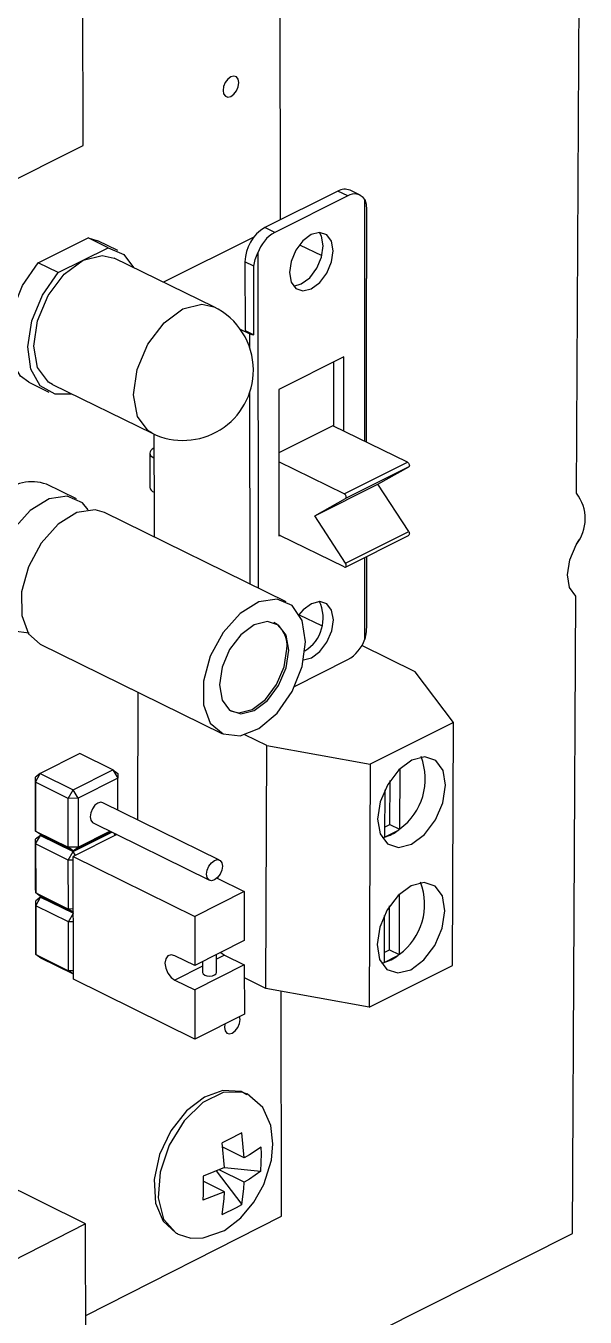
# Model space of a CAD drawing. Extents: x 0 to 161, y 0 to 212.
# Drawn here: x 105.57 to 109.12, y 149.61 to 157.79 of the extents above; entities that cross this region are included whole.
import ezdxf

# ---------------------------------------------------------------- set-up
doc = ezdxf.new("R2010")
doc.units = 0
doc.layers.get('0').update_dxf_attribs({"linetype": 'CONTINUOUS'})

msp = doc.modelspace()

# ---------------------------------------------------------------- linework, layer by layer
at = {"color": 7, "linetype": 'CONTINUOUS'}
for p, q in [((109.0604, 154.8307), (109.0988, 161.9037)), ((107.1846, 156.5633), (107.1812, 159.5015)), ((105.9344, 157.0322), (105.9315, 158.2618)), ((105.305, 156.7191), (105.9344, 157.0322)), ((107.5483, 156.7446), (107.0852, 156.5137)), ((107.6116, 156.7138), (107.1485, 156.4829)), ((107.6116, 156.7138), (107.5483, 156.7446)), ((107.6894, 156.719), (107.6261, 156.7497)), ((107.7295, 156.6248), (107.7296, 156.1912)), ((107.1485, 156.4829), (107.0852, 156.5137)), ((105.6497, 156.29), (105.966, 156.4476)), ((106.0924, 156.3861), (105.966, 156.4476)), ((105.966, 156.4476), (106.0271, 156.4297)), ((106.1535, 156.3681), (106.0271, 156.4297)), ((107.0163, 156.4537), (106.4427, 156.1678)), ((105.9343, 156.3072), (106.0924, 156.3861)), ((107.3051, 156.4051), (107.4477, 156.3357)), ((105.776, 156.2283), (105.6497, 156.29)), ((105.776, 156.2283), (105.9343, 156.3072)), ((106.7627, 156.0118), (106.1301, 156.3201)), ((107.0162, 156.269), (106.9601, 156.2963)), ((106.9601, 156.2963), (106.9605, 155.8625)), ((107.0165, 155.8352), (107.0162, 156.269)), ((107.7298, 155.1555), (107.7296, 156.1913)), ((106.9305, 155.8697), (106.991, 155.8402)), ((106.9605, 155.8625), (107.0165, 155.8352)), ((107.5869, 155.695), (107.1743, 155.4887)), ((107.5871, 155.2251), (107.5869, 155.695)), ((107.5239, 155.2559), (107.5237, 155.6634)), ((105.59, 155.5338), (105.7163, 155.4721)), ((105.7397, 155.52), (106.372, 155.2111)), ((107.1743, 155.4887), (107.175, 154.5612)), ((106.3828, 155.2059), (106.3831, 155.0549)), ((107.5176, 155.259), (107.1746, 155.0873)), ((107.9895, 155.0288), (107.5176, 155.259)), ((106.3825, 155.117), (106.383, 155.1173)), ((106.3568, 155.0861), (106.3571, 154.8699)), ((106.3831, 155.0549), (106.3834, 154.8387)), ((107.5895, 154.8283), (107.1746, 155.0309)), ((107.5895, 154.8283), (107.9895, 155.0288)), ((107.9977, 154.9975), (107.5978, 154.7971)), ((107.8022, 154.8883), (107.9977, 154.9975)), ((105.8921, 154.795), (105.7025, 154.8878)), ((107.4024, 154.6879), (107.8022, 154.8883)), ((107.9977, 154.5883), (107.8022, 154.8883)), ((106.3834, 154.8387), (106.3838, 154.5542)), ((107.4024, 154.6879), (107.5978, 154.7971)), ((107.2219, 154.1439), (106.0691, 154.7083)), ((107.5979, 154.3877), (107.4024, 154.6879)), ((107.1812, 154.5643), (107.175, 154.5674)), ((107.175, 154.5612), (107.1812, 154.5643)), ((107.5897, 154.3646), (107.1812, 154.5643)), ((107.5977, 154.3641), (107.9974, 154.5647)), ((107.5979, 154.3877), (107.9977, 154.5883)), ((107.7299, 154.4298), (107.7299, 154.4305)), ((107.7299, 154.4298), (107.73, 153.998)), ((109.035, 150.143), (109.0569, 154.1796)), ((107.4466, 153.9912), (107.3063, 154.0599)), ((105.6612, 153.8765), (106.8134, 153.3108)), ((108.0397, 153.7008), (107.7006, 153.8669)), ((107.2748, 153.6079), (107.6125, 153.7777)), ((108.282, 153.3786), (108.0397, 153.7008)), ((106.2812, 153.5721), (106.2789, 152.7638)), ((108.282, 153.3786), (107.7531, 153.1157)), ((108.2748, 151.8407), (108.282, 153.3786)), ((107.0977, 153.2333), (106.9588, 153.3014)), ((105.9141, 153.1824), (105.6626, 153.0559)), ((106.122, 153.0801), (105.9141, 153.1824)), ((107.0921, 151.695), (107.0977, 153.2333)), ((107.0977, 153.2333), (107.7531, 153.1157)), ((105.8706, 152.9535), (106.122, 153.0801)), ((106.122, 153.0801), (106.1536, 153.0261)), ((106.122, 153.0801), (106.1534, 153.0573)), ((107.7531, 153.1157), (107.7466, 151.5771)), ((107.9421, 152.7059), (107.9438, 153.089)), ((105.6626, 153.0559), (105.6312, 153.0329)), ((105.6314, 153.0016), (105.6312, 153.0329)), ((105.632, 152.7234), (105.6312, 153.0329)), ((105.6314, 153.0016), (105.6626, 153.0559)), ((105.8394, 152.8993), (105.6314, 153.0016)), ((105.6314, 153.0016), (105.6322, 152.6921)), ((105.6626, 153.0559), (105.8706, 152.9535)), ((106.1536, 153.0261), (105.9022, 152.8995)), ((106.1534, 153.0573), (106.1536, 153.0261)), ((106.1541, 152.8253), (106.1536, 153.0261)), ((107.8789, 152.734), (107.8802, 153.0127)), ((105.8394, 152.8993), (105.8706, 152.9535)), ((105.9022, 152.8995), (105.8706, 152.9535)), ((107.8461, 152.9526), (107.8448, 152.6546)), ((105.9022, 152.8995), (105.8394, 152.8993)), ((105.8401, 152.5897), (105.8394, 152.8993)), ((105.9022, 152.8995), (105.9029, 152.5899)), ((106.7979, 152.5084), (106.0597, 152.8717)), ((105.9969, 152.7443), (106.7351, 152.3808)), ((105.6322, 152.6921), (105.632, 152.7234)), ((105.6322, 152.6921), (105.8401, 152.5897)), ((105.6636, 152.6694), (105.6322, 152.6921)), ((105.6636, 152.6648), (105.6322, 152.6418)), ((105.6325, 152.6105), (105.6636, 152.6648)), ((105.8715, 152.5669), (105.6636, 152.6694)), ((105.6683, 152.6671), (105.6636, 152.6648)), ((105.6636, 152.6648), (105.8715, 152.5623)), ((106.1115, 152.6878), (105.8715, 152.5669)), ((105.8715, 152.5623), (106.1161, 152.6856)), ((106.1477, 152.67), (105.8718, 152.531)), ((105.9029, 152.5899), (106.1043, 152.6914)), ((106.1284, 152.6795), (106.1371, 152.6647)), ((107.8448, 152.6546), (107.9321, 152.698)), ((107.8451, 152.7172), (107.8789, 152.734)), ((107.8789, 152.734), (107.9399, 152.7041)), ((105.6325, 152.6105), (105.6322, 152.6418)), ((105.633, 152.3325), (105.6322, 152.6418)), ((105.8403, 152.5081), (105.6325, 152.6105)), ((105.6325, 152.6105), (105.6333, 152.3012)), ((105.9029, 152.5899), (105.8401, 152.5897)), ((105.8715, 152.5669), (105.8401, 152.5897)), ((105.8715, 152.5669), (105.9029, 152.5899)), ((107.8286, 152.6515), (107.8448, 152.6546)), ((105.8403, 152.5081), (105.8715, 152.5623)), ((105.8718, 152.5082), (105.8403, 152.5081)), ((105.8411, 152.1987), (105.8403, 152.5081)), ((105.8857, 152.5381), (105.8715, 152.5623)), ((105.8736, 151.754), (105.8718, 152.531)), ((105.8718, 152.531), (106.6414, 152.1518)), ((106.7833, 152.3949), (106.9553, 152.3103)), ((105.6333, 152.3012), (105.633, 152.3325)), ((105.6333, 152.3012), (105.8411, 152.1987)), ((105.6646, 152.2785), (105.6333, 152.3012)), ((105.6646, 152.2739), (105.6333, 152.251)), ((105.6335, 152.2197), (105.6646, 152.2739)), ((105.8724, 152.176), (105.6646, 152.2785)), ((105.6693, 152.2762), (105.6646, 152.2739)), ((105.6646, 152.2739), (105.8725, 152.1714)), ((106.9553, 152.3103), (106.6414, 152.1518)), ((106.9553, 152.3103), (106.9557, 151.9984)), ((107.9386, 151.9118), (107.9403, 152.294)), ((105.6335, 152.2197), (105.6333, 152.251)), ((105.6341, 151.9419), (105.6333, 152.251)), ((105.8413, 152.1172), (105.6335, 152.2197)), ((105.6335, 152.2197), (105.6343, 151.9106)), ((105.8725, 152.1988), (105.8411, 152.1987)), ((105.8724, 152.176), (105.8411, 152.1987)), ((105.8413, 152.1172), (105.8725, 152.1714)), ((105.8724, 152.176), (105.8726, 152.1761)), ((105.8726, 152.1761), (105.8724, 152.176)), ((105.8725, 152.1714), (105.8726, 152.1715)), ((105.8726, 152.1711), (105.8725, 152.1714)), ((107.8755, 151.94), (107.8767, 152.2177)), ((105.8727, 152.1173), (105.8413, 152.1172)), ((105.842, 151.808), (105.8413, 152.1172)), ((106.6414, 152.1518), (106.642, 151.8399)), ((107.8427, 152.1577), (107.8414, 151.8605)), ((105.6343, 151.9106), (105.6341, 151.9419)), ((106.9557, 151.9984), (106.642, 151.8399)), ((107.8417, 151.9232), (107.8755, 151.94)), ((107.8755, 151.94), (107.9364, 151.9101)), ((105.6343, 151.9106), (105.842, 151.808)), ((105.6656, 151.8879), (105.6343, 151.9106)), ((105.8734, 151.7854), (105.6656, 151.8879)), ((106.642, 151.8399), (106.5157, 151.9021)), ((106.9559, 151.8445), (106.6422, 151.6859)), ((106.6915, 151.8649), (106.6916, 151.7963)), ((106.7804, 151.7964), (106.7802, 151.9097)), ((106.8069, 151.9232), (106.8297, 151.9067)), ((106.8297, 151.9067), (106.9559, 151.8445)), ((106.9559, 151.8445), (106.9564, 151.5329)), ((107.8248, 151.8573), (107.8414, 151.8605)), ((107.8414, 151.8605), (107.9286, 151.904)), ((105.8735, 151.8081), (105.842, 151.808)), ((105.8734, 151.7854), (105.842, 151.808)), ((105.8734, 151.7854), (105.8735, 151.7855)), ((105.8735, 151.7854), (105.8734, 151.7854)), ((107.0921, 151.695), (106.9561, 151.7621)), ((107.7466, 151.5771), (108.2748, 151.8407)), ((106.6427, 151.3742), (105.8736, 151.754)), ((106.516, 151.7482), (106.6422, 151.6859)), ((106.6422, 151.6859), (106.6427, 151.3742)), ((107.7466, 151.5771), (107.0921, 151.695)), ((107.1918, 150.2546), (107.1901, 151.6773)), ((106.9564, 151.5329), (106.6427, 151.3742)), ((106.9289, 151.4991), (106.9262, 151.5176)), ((106.831, 150.5609), (106.8164, 150.7184)), ((106.9554, 150.6231), (106.9408, 150.7806)), ((106.9554, 150.6231), (106.819, 150.6906)), ((106.831, 150.5609), (106.6943, 150.5076)), ((106.7772, 150.54), (106.9393, 150.3273)), ((106.9549, 150.4697), (106.7972, 150.5478)), ((106.8308, 150.5609), (107.0613, 150.538)), ((105.9498, 150.2045), (105.3207, 150.5165)), ((106.8305, 150.4075), (106.6943, 150.4749)), ((106.8305, 150.4075), (106.6938, 150.3542)), ((105.9511, 149.6244), (107.1918, 150.2546)), ((105.9498, 150.2045), (105.3244, 149.8873)), ((105.9526, 148.9933), (105.9498, 150.2045)), ((107.8016, 149.5238), (109.035, 150.143))]:
    msp.add_line(p, q, dxfattribs=at)
at = {"color": 8, "linetype": 'CONTINUOUS'}
for p, q in [((107.7195, 155.1605), (107.7192, 156.6916)), ((107.0409, 156.3533), (107.0427, 154.2317)), ((106.991, 155.7497), (106.991, 155.8402)), ((106.9924, 154.2563), (106.9913, 155.4738)), ((107.7198, 153.9071), (107.7197, 154.4253)), ((106.8297, 151.9067), (106.7803, 151.8817)), ((106.6915, 151.8369), (106.516, 151.7482))]:
    msp.add_line(p, q, dxfattribs=at)
at = {"color": 7, "linetype": 'CONTINUOUS'}
for points in [[(106.9207, 157.4311), (106.9169, 157.4529), (106.906, 157.4675), (106.8898, 157.4729), (106.8707, 157.4681), (106.8516, 157.4539), (106.8354, 157.4324), (106.8247, 157.407), (106.8209, 157.3815), (106.8247, 157.3597), (106.8356, 157.345), (106.8518, 157.3397), (106.8709, 157.3445), (106.89, 157.3587), (106.9061, 157.3802), (106.9169, 157.4056), (106.9207, 157.4311)], [(107.7192, 156.6916), (107.7285, 156.6618), (107.7295, 156.6248)], [(107.3802, 156.4698), (107.3271, 156.4302), (107.282, 156.3704), (107.2519, 156.2996), (107.2414, 156.2285), (107.252, 156.168), (107.2822, 156.1272), (107.3272, 156.1125), (107.3804, 156.1259), (107.4335, 156.1655), (107.4786, 156.2253), (107.5086, 156.296), (107.5192, 156.3671), (107.5086, 156.4276), (107.4785, 156.4684), (107.4334, 156.4832), (107.3802, 156.4698)], [(107.2703, 156.1434), (107.3171, 156.1567), (107.3703, 156.1963), (107.4153, 156.2561), (107.4453, 156.3268), (107.4559, 156.3979), (107.4453, 156.4584), (107.4315, 156.4829)], [(106.0924, 156.3861), (106.1921, 156.3431), (106.2539, 156.2598)], [(107.0162, 156.269), (107.0243, 156.311), (107.0409, 156.3533)], [(105.59, 155.5338), (105.5363, 155.5729), (105.476, 155.6778), (105.4577, 155.8211), (105.4835, 155.9846), (105.5503, 156.1477), (105.6497, 156.29)], [(105.7397, 155.52), (105.7141, 155.5355), (105.6458, 155.6271), (105.6215, 155.7634), (105.645, 155.9235), (105.7127, 156.0831), (105.8143, 156.2179), (105.9343, 156.3072)], [(105.9343, 156.3072), (106.0543, 156.3376), (106.1301, 156.3201)], [(105.8634, 155.4596), (105.757, 155.4576), (105.6626, 155.5111), (105.6024, 155.6161), (105.584, 155.7594), (105.6099, 155.9229), (105.6767, 156.0861), (105.776, 156.2283)], [(106.3825, 155.117), (106.3715, 155.1103), (106.3634, 155.1027), (106.3584, 155.0945), (106.3568, 155.0859), (106.3585, 155.0773), (106.3637, 155.0691), (106.372, 155.0615), (106.3831, 155.0549)], [(107.9895, 155.0288), (107.9933, 155.0262), (107.9967, 155.0225), (107.9995, 155.0179), (108.0014, 155.0129), (108.0021, 155.0079), (108.0017, 155.0034), (108.0002, 154.9999), (107.9977, 154.9975)], [(105.967, 154.7272), (105.9292, 154.7706), (105.8334, 154.812), (105.718, 154.795), (105.5986, 154.7217), (105.4912, 154.6022), (105.4815, 154.5879)], [(107.5978, 154.7971), (107.6003, 154.7994), (107.6018, 154.803), (107.6022, 154.8074), (107.6014, 154.8124), (107.5996, 154.8174), (107.5968, 154.822), (107.5933, 154.8258), (107.5895, 154.8283)], [(106.0691, 154.7083), (106.0104, 154.7253), (105.895, 154.7083), (105.7756, 154.635), (105.6683, 154.5154), (105.5876, 154.3656), (105.5444, 154.206), (105.5446, 154.058), (105.5882, 153.9417), (105.6612, 153.8765)], [(107.9977, 154.5883), (108.0002, 154.5836), (108.0017, 154.5785), (108.0021, 154.5737), (108.0013, 154.5695), (107.9995, 154.5663), (107.9974, 154.5647)], [(109.0569, 154.1796), (109.0171, 154.2343), (109.0035, 154.3153), (109.0181, 154.4104), (109.0587, 154.505), (109.0792, 154.5371)], [(107.5897, 154.3646), (107.5935, 154.3634), (107.5969, 154.3638), (107.5997, 154.3657), (107.6016, 154.3688), (107.6023, 154.373), (107.6019, 154.3779), (107.6004, 154.3829), (107.5979, 154.3877)], [(105.3803, 154.3589), (105.3674, 154.2928), (105.3677, 154.1449), (105.4112, 154.0286), (105.4922, 153.9597), (105.5919, 153.9465)], [(107.344, 153.8907), (107.322, 154.0252), (107.259, 154.1195), (107.1633, 154.1609), (107.0479, 154.1437), (106.9285, 154.0702), (106.8211, 153.9504), (106.7402, 153.8004), (106.6969, 153.6405), (106.697, 153.4924), (106.7404, 153.376), (106.8213, 153.3071), (106.9286, 153.295), (107.048, 153.3413), (107.1633, 153.4396), (107.2589, 153.5767), (107.322, 153.7341), (107.344, 153.8907)], [(107.3313, 153.776), (107.3816, 153.7896), (107.4346, 153.8293), (107.4796, 153.889), (107.5096, 153.9596), (107.5201, 154.0304), (107.5095, 154.0906), (107.4795, 154.131), (107.4345, 154.1456), (107.3814, 154.132), (107.3284, 154.0923), (107.3, 154.0584)], [(107.2374, 153.8373), (107.2207, 153.9327), (107.1731, 153.9968), (107.1019, 154.0199), (107.0178, 153.9985), (106.9338, 153.9357), (106.8625, 153.8412), (106.8149, 153.7293), (106.7982, 153.6171), (106.8149, 153.5217), (106.8626, 153.4576), (106.9339, 153.4346), (107.0179, 153.4561), (107.1019, 153.5189), (107.1731, 153.6133), (107.2207, 153.7251), (107.2374, 153.8373)], [(107.73, 153.998), (107.729, 153.9528), (107.7198, 153.9071)], [(106.8676, 153.4531), (106.9212, 153.4408), (107.0052, 153.4623), (107.0892, 153.5251), (107.1604, 153.6195), (107.208, 153.7313), (107.2247, 153.8435)], [(108.0172, 153.1414), (107.9347, 153.0801), (107.8646, 152.9877), (107.8176, 152.878), (107.8008, 152.7679), (107.8167, 152.6741), (107.863, 152.6109), (107.9326, 152.588), (108.0148, 152.6087), (108.0972, 152.6699), (108.1672, 152.7624), (108.2142, 152.8719), (108.2311, 152.982), (108.2152, 153.0757), (108.169, 153.139), (108.0994, 153.162), (108.0172, 153.1414)], [(106.0282, 152.8696), (106.009, 152.8553), (105.9928, 152.8337), (105.982, 152.8083), (105.9783, 152.7828), (105.9821, 152.7611), (105.993, 152.7466), (105.9969, 152.7443)], [(106.0597, 152.8717), (106.0473, 152.8745), (106.0282, 152.8696)], [(106.7664, 152.5062), (106.7856, 152.5112), (106.8018, 152.506), (106.8127, 152.4915), (106.8166, 152.4698), (106.8128, 152.4443), (106.802, 152.4189), (106.7858, 152.3973), (106.7666, 152.3829), (106.7475, 152.378), (106.7312, 152.3831), (106.7203, 152.3977), (106.7165, 152.4193), (106.7203, 152.4449), (106.7311, 152.4703), (106.7473, 152.4919), (106.7664, 152.5062)], [(108.0136, 152.3464), (107.9312, 152.2852), (107.8612, 152.1927), (107.8142, 152.0832), (107.7974, 151.9732), (107.8133, 151.8796), (107.8596, 151.8166), (107.9291, 151.7937), (108.0112, 151.8145), (108.0936, 151.8758), (108.1636, 151.9682), (108.2105, 152.0777), (108.2274, 152.1876), (108.2115, 152.2812), (108.1653, 152.3443), (108.0958, 152.3672), (108.0136, 152.3464)], [(106.5157, 151.9021), (106.4916, 151.9082), (106.4711, 151.9016), (106.4575, 151.8834), (106.4527, 151.8563), (106.4576, 151.8244), (106.4713, 151.7927), (106.4918, 151.7659), (106.516, 151.7482)], [(106.6916, 151.7963), (106.6916, 151.7962), (106.695, 151.7877), (106.7047, 151.7805), (106.7192, 151.7758), (106.7362, 151.7742), (106.7532, 151.7759), (106.7675, 151.7808), (106.7771, 151.788), (106.7804, 151.7964)], [(106.8323, 151.4702), (106.8297, 151.4489), (106.8335, 151.4274), (106.8443, 151.413), (106.8604, 151.408), (106.8794, 151.4129), (106.8984, 151.4272), (106.9144, 151.4486), (106.9252, 151.4738), (106.9289, 151.4991), (106.9289, 151.4991)], [(106.972, 151.022), (106.9358, 151.0423), (106.8202, 151.0485), (106.7043, 151.0077), (106.5896, 150.9209), (106.4894, 150.7942), (106.4181, 150.6439), (106.3838, 150.4858), (106.3931, 150.335), (106.4418, 150.2221), (106.5232, 150.1464), (106.5339, 150.1433)], [(106.981, 151.0241), (106.9411, 151.0398), (106.8219, 151.0372), (106.6939, 150.9733), (106.5742, 150.8566), (106.4792, 150.7028), (106.4216, 150.5329), (106.4093, 150.3697), (106.4439, 150.2354), (106.5208, 150.1481), (106.5364, 150.1393)], [(106.5357, 150.1396), (106.6174, 150.1147), (106.6958, 150.1156), (106.8298, 150.1639), (106.9334, 150.2431), (107.017, 150.3433), (107.0792, 150.4548), (107.1272, 150.6078), (107.1374, 150.7119), (107.1242, 150.8281), (107.0739, 150.9417), (106.9747, 151.0273)], [(106.9408, 150.7806), (106.8529, 150.7363), (106.8164, 150.7184)], [(107.0618, 150.6914), (106.9896, 150.6423), (106.9554, 150.6231)], [(107.0613, 150.538), (107.0645, 150.6482), (107.0618, 150.6914)], [(107.0613, 150.538), (106.989, 150.4889), (106.9549, 150.4697)], [(106.6943, 150.5076), (106.6945, 150.3957), (106.6938, 150.3542)], [(106.9393, 150.3273), (106.9526, 150.4261), (106.9549, 150.4697)], [(106.8149, 150.2651), (106.8282, 150.3638), (106.8305, 150.4075)], [(106.8149, 150.2651), (106.9062, 150.3077), (106.9393, 150.3273)]]:
    msp.add_lwpolyline(points, dxfattribs=at)
at = {"color": 8, "linetype": 'CONTINUOUS'}
msp.add_lwpolyline([(106.372, 155.2111), (106.3463, 155.2266), (106.2781, 155.3182), (106.2539, 155.4545), (106.2775, 155.6147), (106.3453, 155.7745), (106.4469, 155.9094), (106.5669, 155.9988), (106.6869, 156.0293), (106.7627, 156.0118)], dxfattribs=at)
at = {"color": 7, "linetype": 'CONTINUOUS'}
for centre, radius, start, end in [((107.5923, 156.6706), 0.086, 66.84214, 120.7364), ((107.6542, 156.6484), 0.078, 33.57576, 123.04911), ((107.2173, 156.293), 0.2572, 120.89899, 179.26819), ((107.2698, 156.2727), 0.2427, 119.97913, 160.59733), ((106.5676, 155.6114), 0.4455, 0.09672, 64.01891), ((107.0149, 155.8941), 0.0589, 246.03633, 271.60044), ((106.5675, 155.6113), 0.4455, 243.95966, 0.10021), ((105.6102, 154.6384), 0.2659, 69.69552, 136.38387), ((106.3936, 154.874), 0.0367, 186.48308, 253.86326), ((108.8554, 154.669), 0.2612, 321.11382, 38.26417), ((107.2121, 154.0407), 0.2437, 301.2939, 26.17266), ((107.0564, 153.8673), 0.17, 351.94133, 59.55508), ((107.4904, 153.988), 0.2432, 300.13578, 340.5537), ((107.7106, 153.022), 0.3918, 306.2118, 21.19238), ((107.7827, 152.8887), 0.2422, 284.85336, 308.06091), ((107.7325, 152.9629), 0.3316, 306.99283, 309.1991), ((107.7072, 152.2278), 0.3916, 306.22093, 21.11092), ((107.779, 152.0948), 0.2425, 284.92329, 308.09318), ((107.7287, 152.1689), 0.3319, 307.02585, 309.22991)]:
    msp.add_arc(centre, radius, start, end, dxfattribs=at)

doc.saveas('drawing.dxf')
